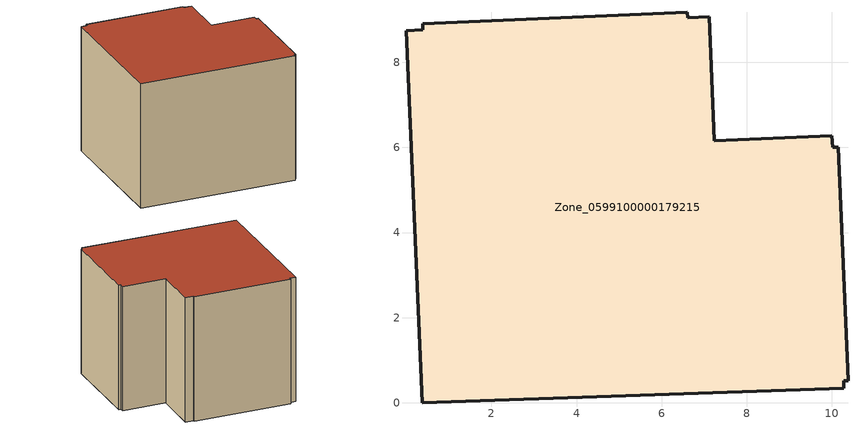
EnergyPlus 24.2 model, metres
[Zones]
Zone_0599100000179215
 floor ground (C_G): 10,6.28 10.01,6 10.14,6.01 10.38,0.52 10.27,0.52 10.28,0.34 0.37,0 0.01,8.74 0.39,8.76 0.39,8.91 6.6,9.18 6.62,9.05 7.12,9.07 7.24,6.16 z0
 wall outside (C_F): 10.01,6 10,6.28 7.24,6.16 7.12,9.07 6.62,9.05 6.6,9.18 0.39,8.91 0.39,8.76 0.01,8.74 0.37,0 10.28,0.34 10.27,0.52 10.38,0.52 10.14,6.01 10.01,6 z0:8.09
 roof outside (C_R): 6.6,9.18 0.39,8.91 0.39,8.76 0.01,8.74 0.37,0 10.28,0.34 10.27,0.52 10.38,0.52 10.14,6.01 10.01,6 10,6.28 7.24,6.16 7.12,9.07 6.62,9.05 z8.09
[BUILDING]
Pand.0599100000179215: North Axis=0; Terrain=City; Loads Convergence Tolerance Value=0.04; Temperature Convergence Tolerance Value=0.4; Solar Distribution=FullExterior; Maximum Number of Warmup Days=25; Minimum Number of Warmup Days=1
[Site:Location]
Rotterdam.The.Hague.AP_ZH_NLD Design_Conditions: Latitude=51.96; Longitude=4.45; Time Zone=1; Elevation=-4.5
[SITE:GROUNDTEMPERATURE:BUILDINGSURFACE]
18, 18, 18, 18, 18, 18, 18, 18, 18, 18, 18, 18
[MATERIAL] Thermal Absorptance=0.9; Solar Absorptance=0.7; Visible Absorptance=0.7
Name | Roughness | Thickness | Conductivity | Density | Specific Heat
G.TC.1946-1964 | MediumSmooth | 0.15 | 1 | 540 | 1210
F.TC.1946-1964 | Rough | 0.3 | 0.857143 | 1920 | 840
R.TC.1946-1964 | MediumRough | 0.2 | 0.235294 | 1500 | 1000
[CONSTRUCTION]
C_G: G.TC.1946-1964
C_F: F.TC.1946-1964
C_R: R.TC.1946-1964
[ZONE]
Zone_0599100000179215: Type=1; Multiplier=1; Ceiling Height=Autocalculate; Volume=Autocalculate; Floor Area=autocalculate; Part of Total Floor Area=Yes
[ZONEINFILTRATION:DESIGNFLOWRATE]
Infil_Zone_0599100000179215: Zone or ZoneList or Space or SpaceList=Zone_0599100000179215; Schedule=AlwaysOn; Design Flow Rate Calculation Method=Flow/Area; Flow Rate per Floor Area=0.003; Constant Term Coefficient=1; Temperature Term Coefficient=0; Velocity Term Coefficient=0; Velocity Squared Term Coefficient=0
[HVACTEMPLATE:ZONE:IDEALLOADSAIRSYSTEM]
Zone_0599100000179215: Maximum Heating Supply Air Temperature=50; Minimum Cooling Supply Air Temperature=13; Maximum Heating Supply Air Humidity Ratio=0.0156; Minimum Cooling Supply Air Humidity Ratio=0.0077; Heating Limit=NoLimit; Cooling Limit=NoLimit; Dehumidification Control Type=ConstantSensibleHeatRatio; Cooling Sensible Heat Ratio=0.7; Dehumidification Setpoint=60; Humidification Control Type=None; Humidification Setpoint=30; Outdoor Air Method=None; Outdoor Air Flow Rate per Person=0.00944; Outdoor Air Flow Rate per Zone Floor Area=0; Outdoor Air Flow Rate per Zone=0; Demand Controlled Ventilation Type=None; Outdoor Air Economizer Type=NoEconomizer; Heat Recovery Type=None; Sensible Heat Recovery Effectiveness=0.7; Latent Heat Recovery Effectiveness=0.65
[ZONECONTROL:THERMOSTAT]
ThermostatControl_Zone_0599100000179215: Zone or ZoneList=Zone_0599100000179215; Control Type Schedule=DualSetpointControlType; Control 1=Thermostat_Zone_0599100000179215; Temperature Difference Between Cutout And Setpoint=0
[THERMOSTATSETPOINT:DUALSETPOINT]
Thermostat_Zone_0599100000179215: Heating Setpoint Temperature Schedule=HeatingSetpoint_Zone_0599100000179215; Cooling Setpoint Temperature Schedule=CoolingSetpoint_Zone_0599100000179215
[SCHEDULE:COMPACT]
HeatingSetpoint_Zone_0599100000179215: Through: 12/31, For: AllDays, Until: 24:00, 21
CoolingSetpoint_Zone_0599100000179215: Through: 12/31, For: AllDays, Until: 24:00, 24
DualSetpointControlType: Through: 12/31, For: AllDays, Until: 24:00, 4
AlwaysOn: Through: 12/31, For: AllDays, Until: 24:00, 1
